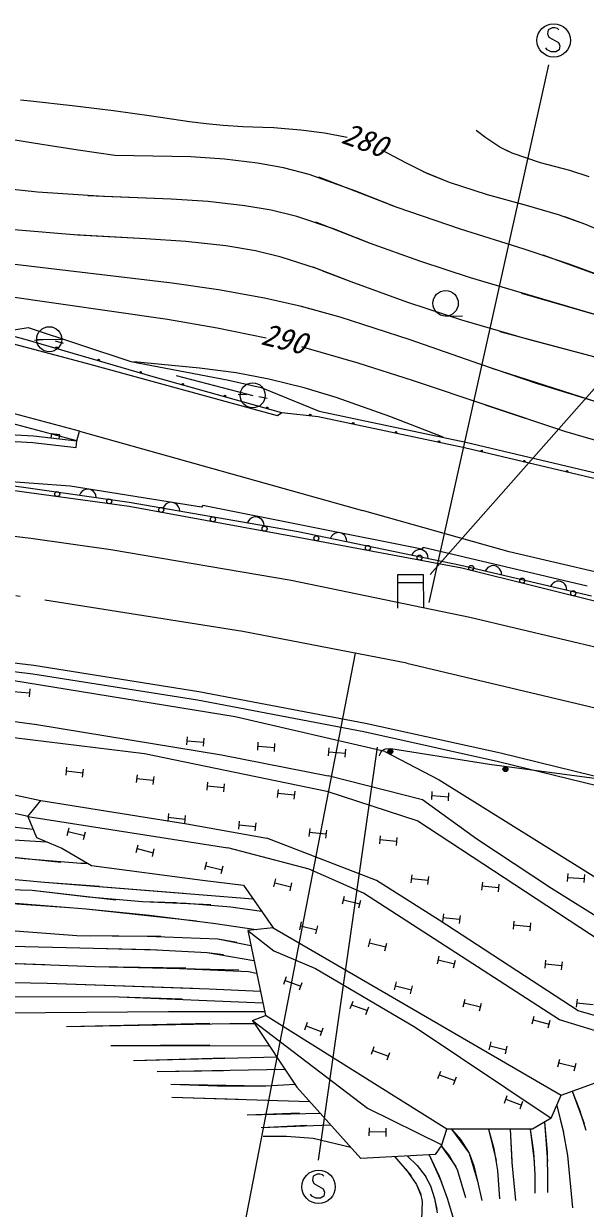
# Model space of a CAD drawing. Units: millimetres, scale not verified. Extents: x 40000 to 680000, y 20000 to 380000.
# Drawn here: x 196310 to 229903, y 262693 to 333546 of the extents above; entities that cross this region are included whole.
import ezdxf
from ezdxf.enums import TextEntityAlignment as Align

# ---------------------------------------------------------------- set-up
doc = ezdxf.new("R2010")
doc.units = ezdxf.units.MM
doc.header["$LTSCALE"] = 1000
doc.linetypes.add('LONG_DASHED_DOTTED', pattern=[15.25, 12, -1.5, 0.25, -1.5])
for name, color, linetype, lineweight in [('M-BGD', 7, 'Continuous', 13), ('M-BMK', 2, 'LONG_DASHED_DOTTED', 13), ('M-BMK-HTXT', 7, 'Continuous', 13)]:
    doc.layers.add(name, color=color, linetype=linetype, lineweight=lineweight)
doc.styles.add('ＭＳ ゴシック', font='')
doc.styles.get('ＭＳ ゴシック').set_extended_font_data('MS Gothic')

msp = doc.modelspace()

# ---------------------------------------------------------------- linework, layer by layer
at = {"layer": 'M-BGD'}
for p, q in [((249469, 333265), (220617, 300596)), ((196720, 328911), (196109, 328979)), ((199205, 328631), (196720, 328911)), ((201681, 328328), (199205, 328631)), ((203958, 328019), (201681, 328328)), ((206231, 327681), (203958, 328019)), ((207231, 327555), (206231, 327681)), ((208235, 327459), (207231, 327555)), ((209426, 327382), (208235, 327459)), ((210622, 327336), (209426, 327382)), ((197392, 326318), (194931, 326721)), ((211273, 327316), (210622, 327336)), ((211920, 327265), (211273, 327316)), ((212891, 327176), (211922, 327267)), ((214294, 327004), (212891, 327176)), ((215664, 326734), (214294, 327004)), ((223955, 326714), (223371, 327153)), ((224788, 326168), (223955, 326714)), ((199575, 325978), (197392, 326318)), ((201758, 325668), (199575, 325978)), ((219163, 325233), (217730, 325976)), ((225526, 325796), (224788, 326168)), ((225526, 325796), (225144, 325978)), ((206304, 325576), (201755, 325667)), ((208313, 325442), (206304, 325576)), ((210295, 325205), (208313, 325442)), ((220476, 324574), (219163, 325233)), ((227220, 325219), (225526, 325796)), ((228977, 324759), (227220, 325219)), ((211858, 324921), (210295, 325205)), ((213395, 324534), (211858, 324921)), ((216176, 323535), (213395, 324534)), ((221770, 324045), (220233, 324687)), ((221770, 324045), (220476, 324574)), ((230126, 324396), (228977, 324759)), ((197135, 323462), (191399, 324115)), ((197135, 323462), (192767, 323935)), ((218645, 322544), (213967, 324358)), ((224054, 323313), (221770, 324045)), ((224054, 323313), (221770, 324045)), ((201093, 323202), (197135, 323462)), ((205139, 323045), (200146, 323246)), ((205139, 323045), (201093, 323202)), ((218645, 322544), (216176, 323535)), ((226376, 322676), (224054, 323313)), ((226376, 322676), (224054, 323313)), ((207353, 322903), (205139, 323045)), ((207353, 322903), (205139, 323045)), ((209542, 322660), (207353, 322903)), ((209542, 322660), (207353, 322903)), ((211111, 322391), (209542, 322660)), ((212656, 322022), (211111, 322391)), ((218645, 322544), (218220, 322707)), ((222432, 321257), (218645, 322544)), ((222432, 321257), (218645, 322544)), ((228299, 322111), (226376, 322676)), ((214904, 321256), (212656, 322022)), ((216991, 320427), (213785, 321674)), ((229865, 321553), (228299, 322111)), ((229865, 321553), (228673, 321985)), ((199544, 320901), (195736, 321209)), ((216991, 320427), (214904, 321256)), ((226251, 320069), (222432, 321257)), ((226251, 320069), (222432, 321257)), ((231716, 320782), (229865, 321553)), ((231716, 320782), (229865, 321553)), ((203586, 320688), (199336, 320914)), ((203586, 320688), (199544, 320901)), ((206005, 320521), (203586, 320688)), ((206005, 320521), (203586, 320688)), ((208400, 320255), (206005, 320521)), ((208400, 320255), (206005, 320521)), ((216991, 320427), (216208, 320733)), ((220000, 319339), (216991, 320427)), ((220000, 319339), (216991, 320427)), ((210169, 319953), (208400, 320255)), ((211717, 319589), (210169, 319953)), ((213830, 318901), (211717, 319589)), ((228944, 319167), (226251, 320069)), ((231761, 318112), (227389, 319700)), ((205198, 318036), (195436, 319178)), ((215900, 318097), (213615, 318983)), ((215900, 318097), (213830, 318901)), ((223041, 318347), (220000, 319339)), ((223041, 318347), (220000, 319339)), ((231761, 318112), (228944, 319167)), ((215900, 318097), (214195, 318753)), ((232327, 315607), (223041, 318347)), ((207968, 317637), (205198, 318036)), ((210714, 317138), (207968, 317637)), ((219287, 316874), (215900, 318097)), ((219287, 316874), (215900, 318097)), ((204920, 315847), (195206, 317254)), ((212931, 316631), (210714, 317138)), ((222518, 315813), (219287, 316874)), ((222518, 315813), (219287, 316874)), ((232327, 315607), (226106, 317408)), ((200062, 313221), (188700, 316260)), ((215238, 315999), (212856, 316650)), ((215238, 315999), (212931, 316631)), ((221554, 316062), (222554, 316073)), ((196397, 314656), (192529, 315666)), ((195728, 315237), (196570, 315369)), ((196570, 315369), (202724, 313349)), ((207873, 315338), (204920, 315847)), ((210804, 314730), (207873, 315338)), ((219423, 314643), (215238, 315999)), ((226426, 314679), (222518, 315813)), ((204062, 312417), (196397, 314656)), ((197462, 314640), (196964, 314597)), ((197086, 314664), (198586, 314681)), ((223585, 313181), (219423, 314643)), ((230496, 313610), (224818, 315120)), ((230496, 313610), (226426, 314679)), ((198198, 314575), (198680, 314444)), ((213060, 314177), (212938, 314209)), ((216325, 313244), (213060, 314177)), ((211499, 310082), (200062, 313221)), ((202724, 313349), (208481, 312238)), ((206831, 312948), (202901, 313318)), ((219566, 312208), (216325, 313244)), ((227041, 312010), (223585, 313181)), ((205435, 312500), (210008, 311317)), ((209010, 312656), (206831, 312948)), ((210965, 312294), (209010, 312656)), ((230674, 310891), (224340, 312918)), ((211746, 310275), (204062, 312417)), ((208481, 312238), (210515, 311782)), ((210515, 311782), (213991, 310376)), ((210965, 312294), (210780, 312333)), ((213091, 311768), (210965, 312294)), ((213091, 311768), (210965, 312294)), ((215001, 311191), (213091, 311768)), ((215001, 311191), (213091, 311768)), ((228686, 309152), (219566, 312208)), ((230674, 310891), (227041, 312010)), ((209634, 311343), (209135, 311377)), ((210376, 311243), (210866, 311144)), ((218213, 310053), (215001, 311191)), ((213991, 310376), (222750, 308522)), ((228686, 309152), (223931, 310722)), ((199491, 308589), (195301, 309704)), ((199645, 309169), (195452, 310284)), ((211746, 310275), (211499, 310082)), ((213918, 310033), (211746, 310275)), ((222673, 308180), (213918, 310033)), ((221401, 308810), (218213, 310053)), ((192655, 309141), (196890, 308904)), ((197972, 309024), (197942, 308776)), ((198469, 308964), (197972, 309024)), ((198439, 308716), (198469, 308964)), ((199491, 308589), (199645, 309169)), ((199645, 309169), (216584, 304432)), ((231562, 308306), (228686, 309152)), ((192613, 308743), (196855, 308505)), ((196855, 308505), (199443, 308192)), ((196890, 308904), (199491, 308589)), ((199443, 308192), (199491, 308589)), ((222750, 308522), (231428, 306457)), ((231342, 306117), (222673, 308180)), ((192727, 306335), (202623, 304934)), ((199089, 305889), (194126, 306245)), ((202617, 304664), (192782, 306020)), ((206941, 304631), (199089, 305889)), ((199710, 305468), (199654, 305354)), ((199784, 305558), (199710, 305468)), ((199897, 305643), (199784, 305558)), ((200004, 305689), (199897, 305643)), ((200128, 305711), (200004, 305689)), ((200287, 305689), (200128, 305711)), ((200400, 305633), (200287, 305689)), ((200491, 305559), (200400, 305633)), ((200576, 305446), (200491, 305559)), ((200621, 305339), (200576, 305446)), ((200644, 305214), (200621, 305339)), ((202623, 304934), (212719, 303181)), ((204714, 304693), (204654, 304581)), ((204790, 304781), (204714, 304693)), ((204906, 304862), (204790, 304781)), ((205015, 304904), (204906, 304862)), ((205140, 304923), (205015, 304904)), ((205298, 304896), (205140, 304923)), ((205409, 304836), (205298, 304896)), ((205497, 304760), (205409, 304836)), ((205579, 304644), (205497, 304760)), ((207023, 304738), (206941, 304631)), ((220124, 302112), (207023, 304738)), ((196741, 302752), (185303, 304135)), ((212721, 302822), (202617, 304664)), ((205621, 304535), (205579, 304644)), ((205640, 304410), (205621, 304535)), ((209954, 303986), (209839, 303904)), ((210063, 304028), (209954, 303986)), ((210188, 304046), (210063, 304028)), ((210346, 304019), (210188, 304046)), ((210457, 303959), (210346, 304019)), ((225353, 301952), (216584, 304432)), ((209762, 303816), (209702, 303705)), ((209839, 303904), (209762, 303816)), ((210545, 303883), (210457, 303959)), ((210627, 303767), (210545, 303883)), ((210669, 303658), (210627, 303767)), ((210688, 303533), (210669, 303658)), ((201528, 302069), (196741, 302752)), ((212719, 303181), (222451, 301167)), ((222516, 300983), (212721, 302822)), ((214726, 302888), (214662, 302778)), ((214805, 302974), (214726, 302888)), ((214923, 303051), (214805, 302974)), ((215033, 303090), (214923, 303051)), ((215159, 303105), (215033, 303090)), ((215316, 303072), (215159, 303105)), ((215425, 303009), (215316, 303072)), ((215511, 302930), (215425, 303009)), ((215588, 302811), (215511, 302930)), ((215627, 302701), (215588, 302811)), ((215642, 302576), (215627, 302701)), ((212305, 300245), (201528, 302069)), ((219592, 301881), (219528, 301771)), ((219671, 301967), (219592, 301881)), ((219789, 302044), (219671, 301967)), ((219899, 302083), (219789, 302044)), ((220025, 302098), (219899, 302083)), ((220181, 302065), (220025, 302098)), ((220205, 302221), (220124, 302112)), ((220291, 302002), (220181, 302065)), ((230011, 299911), (220205, 302221)), ((220377, 301923), (220291, 302002)), ((220454, 301805), (220377, 301923)), ((230804, 300689), (225353, 301952)), ((220493, 301694), (220454, 301805)), ((220508, 301569), (220493, 301694)), ((222451, 301167), (230265, 299319)), ((224423, 301132), (224297, 301121)), ((224579, 301095), (224423, 301132)), ((218687, 300596), (220207, 300605)), ((218698, 298596), (218687, 300596)), ((220207, 300605), (220218, 298605)), ((232198, 298571), (222516, 300983)), ((223984, 300927), (223918, 300820)), ((224066, 301011), (223984, 300927)), ((224186, 301085), (224066, 301011)), ((224297, 301121), (224186, 301085)), ((224686, 301029), (224579, 301095)), ((224770, 300947), (224686, 301029)), ((224844, 300827), (224770, 300947)), ((224880, 300716), (224844, 300827)), ((224891, 300590), (224880, 300716)), ((223001, 298037), (212305, 300245)), ((218690, 300116), (220210, 300125)), ((227891, 300004), (227825, 299896)), ((227973, 300087), (227891, 300004)), ((228093, 300162), (227973, 300087)), ((228204, 300197), (228093, 300162)), ((228330, 300208), (228204, 300197)), ((228486, 300172), (228330, 300208)), ((228593, 300105), (228486, 300172)), ((228677, 300024), (228593, 300105)), ((228751, 299903), (228677, 300024)), ((228787, 299792), (228751, 299903)), ((228798, 299666), (228787, 299792)), ((231078, 296124), (223001, 298037)), ((196924, 295153), (184662, 296644)), ((196851, 294638), (184599, 296128)), ((208964, 292083), (192050, 294830)), ((206790, 293591), (196924, 295153)), ((206700, 293078), (196851, 294638)), ((195687, 293603), (196684, 293525)), ((196665, 293285), (196703, 293764)), ((216753, 291694), (206790, 293591)), ((187348, 292988), (197103, 291623)), ((216648, 291185), (206700, 293078)), ((217903, 290011), (208964, 292083)), ((187371, 291883), (203534, 289901)), ((197103, 291623), (208138, 289819)), ((224821, 289913), (216753, 291694)), ((206077, 290419), (206114, 290897)), ((206095, 290658), (207092, 290580)), ((207074, 290341), (207111, 290819)), ((210306, 290087), (210344, 290565)), ((224703, 289406), (216648, 291185)), ((203534, 289901), (214446, 287652)), ((208138, 289819), (214531, 288564)), ((210325, 290326), (211322, 290248)), ((211303, 290009), (211341, 290487)), ((214536, 289755), (214573, 290233)), ((214555, 289994), (215552, 289916)), ((215533, 289677), (215570, 290155)), ((217594, 289764), (217607, 289843)), ((217607, 289843), (217665, 289955)), ((217665, 289955), (217740, 290045)), ((217740, 290045), (217854, 290128)), ((217854, 290128), (217962, 290172)), ((217903, 290011), (221168, 288323)), ((217962, 290172), (218106, 290190)), ((218106, 290190), (218265, 290165)), ((224167, 289240), (218265, 290165)), ((231832, 288199), (224821, 289913)), ((232051, 288185), (224167, 289240)), ((231709, 287694), (224703, 289406)), ((198872, 289071), (198821, 288594)), ((199841, 288728), (198846, 288832)), ((199866, 288967), (199816, 288489)), ((203091, 288628), (203041, 288151)), ((204060, 288285), (203066, 288389)), ((204086, 288524), (204035, 288046)), ((220174, 287133), (214531, 288564)), ((191378, 288340), (197337, 287094)), ((207310, 288185), (207260, 287708)), ((208280, 287842), (207285, 287947)), ((208305, 288081), (208255, 287603)), ((211530, 287742), (211480, 287265)), ((221168, 288323), (231104, 282128)), ((196554, 286118), (197337, 287094)), ((197337, 287094), (206066, 285694)), ((212499, 287399), (211505, 287504)), ((212524, 287638), (212474, 287161)), ((214446, 287652), (219891, 285874)), ((223408, 284778), (220174, 287133)), ((220714, 287142), (220752, 287621)), ((220733, 287381), (221730, 287303)), ((221711, 287064), (221749, 287542)), ((194191, 286651), (196577, 286147)), ((204979, 286297), (204929, 285820)), ((196554, 286118), (208518, 284246)), ((196554, 286118), (197071, 284862)), ((205949, 285954), (204954, 286058)), ((205974, 286193), (205924, 285715)), ((206066, 285694), (210858, 284829)), ((209199, 285854), (209149, 285377)), ((210168, 285511), (209174, 285615)), ((210193, 285750), (210143, 285272)), ((219891, 285874), (231902, 277967)), ((189426, 285094), (197656, 284620)), ((195504, 285531), (196864, 285365)), ((197071, 284862), (198586, 284234)), ((198917, 284993), (199032, 285458)), ((198974, 285226), (199945, 284985)), ((199887, 284752), (200003, 285218)), ((213418, 285411), (213368, 284934)), ((214388, 285068), (213393, 285172)), ((214413, 285307), (214363, 284829)), ((217638, 284968), (217588, 284491)), ((218632, 284864), (218582, 284387)), ((198586, 284234), (200360, 283200)), ((203034, 283971), (203150, 284437)), ((203092, 284204), (204063, 283963)), ((204005, 283730), (204121, 284196)), ((213389, 282984), (208518, 284246)), ((217409, 282294), (210858, 284829)), ((218607, 284625), (217613, 284730)), ((227889, 281823), (223408, 284778)), ((192758, 284010), (196336, 283610)), ((192758, 284010), (198538, 283390)), ((196336, 283610), (199736, 283342)), ((207152, 282949), (207268, 283415)), ((187991, 283057), (197564, 282199)), ((199736, 283342), (200128, 283336)), ((200360, 283200), (207012, 282315)), ((207210, 283182), (208181, 282941)), ((208123, 282709), (208238, 283174)), ((216637, 281541), (213389, 282984)), ((228842, 282249), (228879, 282727)), ((187205, 282000), (196813, 281723)), ((197564, 282199), (207035, 281452)), ((197564, 282199), (205839, 281551)), ((197564, 282199), (200838, 281953)), ((207012, 282315), (209450, 282020)), ((209450, 282020), (211225, 279465)), ((211270, 281928), (211386, 282394)), ((211328, 282161), (212298, 281920)), ((212241, 281687), (212356, 282153)), ((221162, 279928), (217409, 282294)), ((219526, 282637), (219476, 282160)), ((220495, 282294), (219501, 282398)), ((220520, 282533), (220470, 282055)), ((223745, 282194), (223695, 281717)), ((224740, 282090), (224690, 281612)), ((228860, 282488), (229857, 282410)), ((229839, 282170), (229876, 282649)), ((196813, 281723), (200190, 281322)), ((196813, 281723), (201815, 281148)), ((196813, 281723), (200190, 281322)), ((200190, 281322), (203411, 281049)), ((200190, 281322), (203411, 281049)), ((207035, 281452), (210015, 281207)), ((215388, 280906), (215503, 281372)), ((228366, 273966), (216637, 281541)), ((224715, 281851), (223720, 281956)), ((232231, 279099), (227889, 281823)), ((191174, 281215), (199055, 280688)), ((195567, 280963), (200052, 280601)), ((200052, 280601), (203834, 280226)), ((200052, 280601), (206644, 279883)), ((203411, 281049), (206037, 280952)), ((203411, 281049), (205437, 280976)), ((203411, 281049), (207507, 280861)), ((206037, 280952), (208699, 280734)), ((208699, 280734), (210530, 280466)), ((215446, 281139), (216416, 280898)), ((216358, 280665), (216474, 281131)), ((203834, 280226), (207635, 279747)), ((229477, 274503), (221162, 279928)), ((221414, 280306), (221364, 279829)), ((222384, 279963), (221389, 280067)), ((222409, 280202), (222359, 279724)), ((189902, 279749), (199485, 279007)), ((207635, 279747), (210209, 279366)), ((211225, 279465), (209709, 279301)), ((209709, 279301), (210772, 274221)), ((209709, 279301), (211279, 278101)), ((211225, 279465), (228458, 269456)), ((212818, 279358), (212934, 279824)), ((212876, 279591), (213846, 279350)), ((213789, 279117), (213904, 279583)), ((225634, 279863), (225584, 279386)), ((226603, 279520), (225609, 279624)), ((226628, 279759), (226578, 279281)), ((190871, 278484), (200479, 278246)), ((199485, 279007), (203691, 278962)), ((199485, 279007), (204517, 278964)), ((199485, 279007), (200294, 278982)), ((203691, 278962), (207922, 278807)), ((207922, 278807), (209894, 278416)), ((207922, 278807), (209059, 278619)), ((216936, 278336), (217051, 278802)), ((216994, 278569), (217964, 278329)), ((217906, 278096), (218022, 278561)), ((200479, 278246), (204287, 278159)), ((200479, 278246), (203880, 278170)), ((200479, 278246), (203880, 278170)), ((203880, 278170), (207286, 277992)), ((203880, 278170), (207286, 277992)), ((207286, 277992), (208254, 277871)), ((207286, 277992), (210081, 277523)), ((211279, 278101), (213774, 277039)), ((221054, 277315), (221169, 277781)), ((190981, 277532), (200574, 277154)), ((190981, 277532), (197580, 277272)), ((200574, 277154), (205175, 277064)), ((200574, 277154), (209174, 276951)), ((200574, 277154), (206012, 277066)), ((205175, 277064), (209763, 276851)), ((213774, 277039), (219733, 273530)), ((221111, 277548), (222082, 277307)), ((222024, 277074), (222140, 277540)), ((227522, 277532), (227472, 277054)), ((228491, 277189), (227497, 277293)), ((228516, 277427), (228466, 276950)), ((187907, 276387), (197704, 276156)), ((209763, 276851), (210243, 276747)), ((211862, 276097), (212027, 276548)), ((197704, 276156), (206414, 275859)), ((197704, 276156), (207413, 275816)), ((207413, 275816), (210468, 275674)), ((211944, 276322), (212883, 275977)), ((212800, 275752), (212966, 276203)), ((218484, 275767), (218600, 276233)), ((218542, 276000), (219512, 275759)), ((219455, 275526), (219570, 275992)), ((192213, 275384), (202014, 275334)), ((202014, 275334), (205782, 275227)), ((202014, 275334), (210611, 274988)), ((215844, 274634), (216010, 275085)), ((222602, 274745), (222717, 275211)), ((222660, 274978), (223630, 274737)), ((223572, 274504), (223688, 274970)), ((229410, 275201), (229360, 274723)), ((230380, 274858), (229385, 274962)), ((195162, 274381), (204962, 274460)), ((204962, 274460), (210721, 274466)), ((204962, 274460), (206612, 274466)), ((209999, 273929), (210772, 274221)), ((221628, 267434), (210772, 274221)), ((215927, 274860), (216866, 274515)), ((216783, 274290), (216948, 274740)), ((233519, 273349), (229477, 274503)), ((198873, 273568), (207436, 273759)), ((198873, 273568), (208636, 273756)), ((208636, 273756), (210124, 273741)), ((209999, 273929), (212656, 269945)), ((209999, 273929), (216871, 268676)), ((213122, 273374), (213287, 273825)), ((213204, 273600), (214143, 273255)), ((219733, 273530), (227863, 268082)), ((226720, 273723), (226835, 274189)), ((226777, 273956), (227748, 273716)), ((227690, 273483), (227806, 273948)), ((235133, 271893), (228366, 273966)), ((214060, 273030), (214226, 273480)), ((201516, 272436), (207436, 272464)), ((201516, 272436), (211011, 272411)), ((217104, 271912), (217270, 272362)), ((217187, 272137), (218126, 271792)), ((224150, 272175), (224265, 272641)), ((224208, 272408), (225178, 272167)), ((225120, 271935), (225236, 272400)), ((202884, 271539), (211454, 271747)), ((202884, 271539), (208319, 271699)), ((218043, 271567), (218208, 272018)), ((228268, 271154), (228383, 271620)), ((228325, 271387), (229296, 271146)), ((228458, 269456), (235133, 271893)), ((229238, 270913), (229354, 271379)), ((204286, 270874), (211946, 271009)), ((204286, 270874), (208260, 270933)), ((221087, 270449), (221252, 270900)), ((221169, 270674), (222108, 270330)), ((205110, 270109), (207911, 270016)), ((205110, 270109), (210585, 270021)), ((207911, 270016), (210785, 270027)), ((210785, 270027), (212540, 270119)), ((222025, 270104), (222191, 270555)), ((205169, 269344), (209143, 269226)), ((205169, 269344), (213425, 269084)), ((212656, 269945), (216467, 265674)), ((225069, 268986), (225235, 269437)), ((227863, 268082), (228458, 269456)), ((229107, 269693), (229559, 268578)), ((229107, 269693), (229829, 267760)), ((216871, 268676), (221317, 266483)), ((225152, 269212), (226091, 268867)), ((226008, 268642), (226173, 269092)), ((228190, 268837), (228586, 267286)), ((228190, 268837), (228600, 267221)), ((229559, 268578), (229930, 267376)), ((209682, 268283), (212803, 268400)), ((209682, 268283), (214044, 268390)), ((227863, 268082), (226754, 267435)), ((227469, 267852), (227614, 266057)), ((227469, 267852), (227638, 265486)), ((210507, 267517), (214669, 267690)), ((210507, 267517), (213244, 267664)), ((216981, 267514), (216963, 267034)), ((217971, 267237), (216972, 267274)), ((217980, 267477), (217963, 266997)), ((221317, 266483), (221628, 267434)), ((226754, 267435), (221628, 267434)), ((221903, 267434), (222429, 266818)), ((221903, 267434), (222429, 266818)), ((221903, 267434), (222958, 265987)), ((224122, 267434), (224577, 265545)), ((224122, 267434), (224432, 266274)), ((225414, 267435), (225499, 265436)), ((225414, 267435), (225519, 265162)), ((226606, 267435), (226844, 265516)), ((226606, 267435), (226797, 266048)), ((228586, 267286), (228841, 265845)), ((210624, 267017), (212032, 267009)), ((210624, 267017), (212032, 267009)), ((212032, 267009), (213622, 266884)), ((212032, 267009), (213622, 266884)), ((213622, 266884), (213715, 266870)), ((213622, 266884), (215871, 266342)), ((221317, 266483), (220913, 265906)), ((221284, 266436), (221783, 265802)), ((221284, 266436), (222163, 265192)), ((222429, 266818), (222958, 265987)), ((222429, 266818), (222958, 265987)), ((220913, 265906), (216467, 265674)), ((218503, 265780), (219170, 265037)), ((218503, 265780), (219170, 265037)), ((218503, 265780), (219485, 264633)), ((219275, 265820), (219849, 265259)), ((219275, 265820), (219849, 265259)), ((219275, 265820), (219849, 265259)), ((220563, 265888), (221157, 264619)), ((220563, 265888), (221310, 264250)), ((221783, 265802), (222248, 265014)), ((222958, 265987), (223231, 265240)), ((222958, 265987), (223448, 264325)), ((224432, 266274), (224657, 264952)), ((226797, 266048), (226878, 264717)), ((227614, 266057), (227647, 264286)), ((228841, 265845), (229140, 262719)), ((219170, 265037), (219815, 264120)), ((219170, 265037), (219815, 264120)), ((219849, 265259), (220331, 264633)), ((219849, 265259), (220331, 264633)), ((219849, 265259), (220331, 264633)), ((222248, 265014), (222731, 263343)), ((223231, 265240), (223448, 264325)), ((225499, 265436), (225678, 263570)), ((220331, 264633), (220638, 264042)), ((220331, 264633), (220368, 264574)), ((220331, 264633), (220638, 264042)), ((221157, 264619), (221643, 263309)), ((223448, 264325), (223713, 263154)), ((224657, 264952), (224770, 263267)), ((226878, 264717), (226884, 263607)), ((227647, 264286), (227639, 263645)), ((219815, 264120), (220050, 263570)), ((219815, 264120), (220073, 263484)), ((220638, 264042), (220891, 263275)), ((220638, 264042), (220891, 263275)), ((220050, 263570), (220137, 263096)), ((220137, 263096), (220103, 262013)), ((220891, 263275), (221041, 262431)), ((220891, 263275), (221015, 262631)), ((221643, 263309), (222075, 261836)), ((225678, 263570), (225725, 263161))]:
    msp.add_line(p, q, dxfattribs=at)
for centre, radius in [((221546, 316822), 760), ((197836, 314672), 750), ((198275, 314159), 50), ((198275, 314159), 30), ((198275, 314159), 10), ((200791, 313424), 50), ((200791, 313424), 30), ((200791, 313424), 10), ((203306, 312690), 50), ((203306, 312690), 30), ((203306, 312690), 10), ((205827, 311977), 50), ((205827, 311977), 30), ((205827, 311977), 10), ((210008, 311317), 750), ((208351, 311273), 50), ((208351, 311273), 30), ((208351, 311273), 10), ((210875, 310569), 50), ((210875, 310569), 30), ((210875, 310569), 10), ((213444, 310136), 50), ((213444, 310136), 30), ((213444, 310136), 10), ((216020, 309640), 50), ((216020, 309640), 30), ((216020, 309640), 10), ((218583, 309097), 50), ((218583, 309097), 30), ((218583, 309097), 10), ((221147, 308554), 50), ((221147, 308554), 30), ((221147, 308554), 10), ((223706, 307986), 50), ((223706, 307986), 30), ((223706, 307986), 10), ((226255, 307379), 50), ((226255, 307379), 30), ((226255, 307379), 10), ((228804, 306773), 50), ((228804, 306773), 30), ((228804, 306773), 10), ((198316, 305408), 150), ((201429, 304979), 150), ((204537, 304466), 150), ((207629, 303903), 150), ((210722, 303339), 150), ((213814, 302770), 150), ((216903, 302190), 150), ((219993, 301610), 150), ((223084, 300996), 150), ((226134, 300236), 150), ((229184, 299477), 150), ((218241, 290017), 150), ((218241, 290017), 90), ((218241, 290017), 30), ((225128, 288960), 150), ((225128, 288960), 90), ((225128, 288960), 30)]:
    msp.add_circle(centre, radius, dxfattribs=at)
at = {"layer": 'M-BMK'}
for p, q in [((209426, 297201), (194661, 299518)), ((219227, 295295), (209426, 297201)), ((219227, 295295), (232256, 292215))]:
    msp.add_line(p, q, dxfattribs=at)
at = {"layer": 'M-BMK-HTXT'}
for p, q in [((227688, 333184), (227650, 332944)), ((227927, 333306), (227688, 333184)), ((228087, 333306), (227927, 333306)), ((228248, 333267), (228087, 333306)), ((228328, 333188), (228248, 333267)), ((227650, 332944), (227731, 332744)), ((227731, 332744), (228293, 332428)), ((228293, 332428), (228374, 332228)), ((227615, 331984), (227534, 332103)), ((227856, 331865), (227615, 331984)), ((228136, 331867), (227856, 331865)), ((228335, 331988), (228136, 331867)), ((228374, 332228), (228335, 331988)), ((220560, 298917), (227717, 331093)), ((208223, 254991), (216158, 295892)), ((217452, 290280), (213932, 265575)), ((213624, 264615), (213585, 264375)), ((213585, 264375), (213666, 264175)), ((213863, 264736), (213624, 264615)), ((214023, 264737), (213863, 264736)), ((214183, 264698), (214023, 264737)), ((214264, 264619), (214183, 264698)), ((213666, 264175), (214228, 263858)), ((214228, 263858), (214309, 263659)), ((214309, 263659), (214271, 263419)), ((213551, 263415), (213470, 263534)), ((213791, 263296), (213551, 263415)), ((214071, 263298), (213791, 263296)), ((214271, 263419), (214071, 263298))]:
    msp.add_line(p, q, dxfattribs=at)
for centre in [(228012, 332546), (213947, 263977)]:
    msp.add_circle(centre, 1000, dxfattribs=at)

# ---------------------------------------------------------------- texts
at = {"layer": 'M-BGD', "style": 'ＭＳ ゴシック', "oblique": 15}
for s, rotation, p in [('280', 339.7, (215095, 326072)), ('290', 346.2, (210343, 313999))]:
    msp.add_text(s, height=1320, rotation=rotation, dxfattribs=at).set_placement(p, align=Align.BOTTOM_LEFT)

doc.saveas('drawing.dxf')
